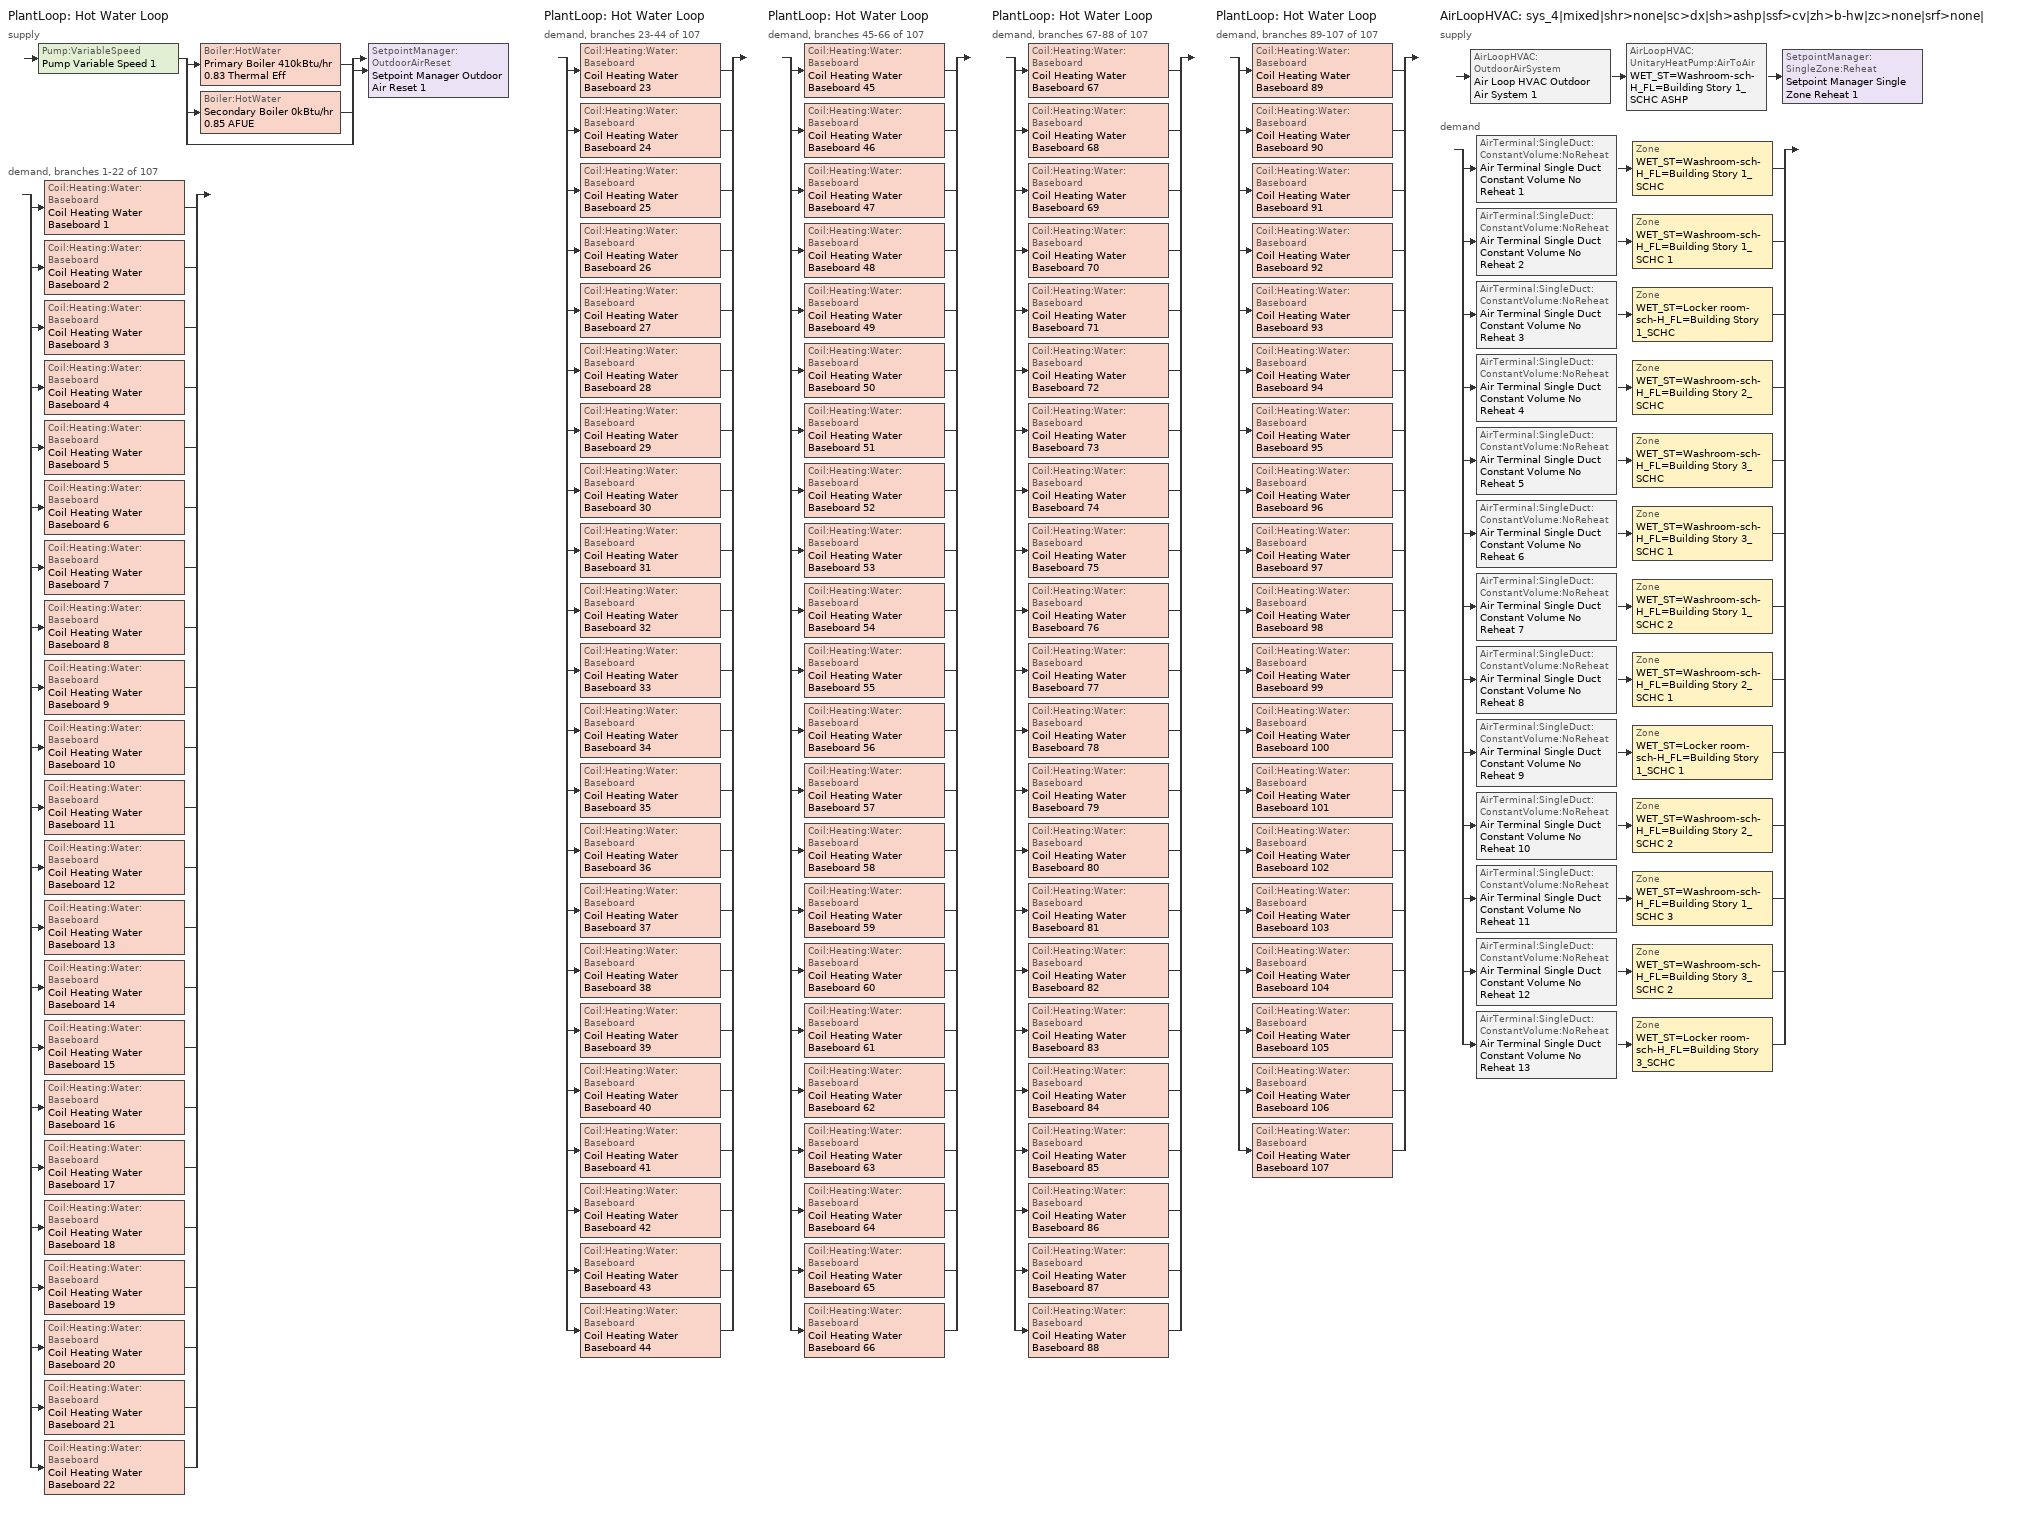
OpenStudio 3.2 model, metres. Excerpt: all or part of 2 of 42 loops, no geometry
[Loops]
PlantLoop 'Hot Water Loop'
 supply: Pump:VariableSpeed 'Pump Variable Speed 1' > split
  | Boiler:HotWater 'Primary Boiler 410kBtu/hr 0.83 Thermal Eff'
  | Boiler:HotWater 'Secondary Boiler 0kBtu/hr 0.85 AFUE'
  | bypass
  join > SetpointManager:OutdoorAirReset 'Setpoint Manager Outdoor Air Reset 1'
 demand, branches 1-22 of 107: split
  | Coil:Heating:Water:Baseboard 'Coil Heating Water Baseboard 1'
  | Coil:Heating:Water:Baseboard 'Coil Heating Water Baseboard 2'
  | Coil:Heating:Water:Baseboard 'Coil Heating Water Baseboard 3'
  | Coil:Heating:Water:Baseboard 'Coil Heating Water Baseboard 4'
  | Coil:Heating:Water:Baseboard 'Coil Heating Water Baseboard 5'
  | Coil:Heating:Water:Baseboard 'Coil Heating Water Baseboard 6'
  | Coil:Heating:Water:Baseboard 'Coil Heating Water Baseboard 7'
  | Coil:Heating:Water:Baseboard 'Coil Heating Water Baseboard 8'
  | Coil:Heating:Water:Baseboard 'Coil Heating Water Baseboard 9'
  | Coil:Heating:Water:Baseboard 'Coil Heating Water Baseboard 10'
  | Coil:Heating:Water:Baseboard 'Coil Heating Water Baseboard 11'
  | Coil:Heating:Water:Baseboard 'Coil Heating Water Baseboard 12'
  | Coil:Heating:Water:Baseboard 'Coil Heating Water Baseboard 13'
  | Coil:Heating:Water:Baseboard 'Coil Heating Water Baseboard 14'
  | Coil:Heating:Water:Baseboard 'Coil Heating Water Baseboard 15'
  | Coil:Heating:Water:Baseboard 'Coil Heating Water Baseboard 16'
  | Coil:Heating:Water:Baseboard 'Coil Heating Water Baseboard 17'
  | Coil:Heating:Water:Baseboard 'Coil Heating Water Baseboard 18'
  | Coil:Heating:Water:Baseboard 'Coil Heating Water Baseboard 19'
  | Coil:Heating:Water:Baseboard 'Coil Heating Water Baseboard 20'
  | Coil:Heating:Water:Baseboard 'Coil Heating Water Baseboard 21'
  | Coil:Heating:Water:Baseboard 'Coil Heating Water Baseboard 22'
PlantLoop 'Hot Water Loop'
 demand, branches 23-44 of 107: split
  | Coil:Heating:Water:Baseboard 'Coil Heating Water Baseboard 23'
  | Coil:Heating:Water:Baseboard 'Coil Heating Water Baseboard 24'
  | Coil:Heating:Water:Baseboard 'Coil Heating Water Baseboard 25'
  | Coil:Heating:Water:Baseboard 'Coil Heating Water Baseboard 26'
  | Coil:Heating:Water:Baseboard 'Coil Heating Water Baseboard 27'
  | Coil:Heating:Water:Baseboard 'Coil Heating Water Baseboard 28'
  | Coil:Heating:Water:Baseboard 'Coil Heating Water Baseboard 29'
  | Coil:Heating:Water:Baseboard 'Coil Heating Water Baseboard 30'
  | Coil:Heating:Water:Baseboard 'Coil Heating Water Baseboard 31'
  | Coil:Heating:Water:Baseboard 'Coil Heating Water Baseboard 32'
  | Coil:Heating:Water:Baseboard 'Coil Heating Water Baseboard 33'
  | Coil:Heating:Water:Baseboard 'Coil Heating Water Baseboard 34'
  | Coil:Heating:Water:Baseboard 'Coil Heating Water Baseboard 35'
  | Coil:Heating:Water:Baseboard 'Coil Heating Water Baseboard 36'
  | Coil:Heating:Water:Baseboard 'Coil Heating Water Baseboard 37'
  | Coil:Heating:Water:Baseboard 'Coil Heating Water Baseboard 38'
  | Coil:Heating:Water:Baseboard 'Coil Heating Water Baseboard 39'
  | Coil:Heating:Water:Baseboard 'Coil Heating Water Baseboard 40'
  | Coil:Heating:Water:Baseboard 'Coil Heating Water Baseboard 41'
  | Coil:Heating:Water:Baseboard 'Coil Heating Water Baseboard 42'
  | Coil:Heating:Water:Baseboard 'Coil Heating Water Baseboard 43'
  | Coil:Heating:Water:Baseboard 'Coil Heating Water Baseboard 44'
PlantLoop 'Hot Water Loop'
 demand, branches 45-66 of 107: split
  | Coil:Heating:Water:Baseboard 'Coil Heating Water Baseboard 45'
  | Coil:Heating:Water:Baseboard 'Coil Heating Water Baseboard 46'
  | Coil:Heating:Water:Baseboard 'Coil Heating Water Baseboard 47'
  | Coil:Heating:Water:Baseboard 'Coil Heating Water Baseboard 48'
  | Coil:Heating:Water:Baseboard 'Coil Heating Water Baseboard 49'
  | Coil:Heating:Water:Baseboard 'Coil Heating Water Baseboard 50'
  | Coil:Heating:Water:Baseboard 'Coil Heating Water Baseboard 51'
  | Coil:Heating:Water:Baseboard 'Coil Heating Water Baseboard 52'
  | Coil:Heating:Water:Baseboard 'Coil Heating Water Baseboard 53'
  | Coil:Heating:Water:Baseboard 'Coil Heating Water Baseboard 54'
  | Coil:Heating:Water:Baseboard 'Coil Heating Water Baseboard 55'
  | Coil:Heating:Water:Baseboard 'Coil Heating Water Baseboard 56'
  | Coil:Heating:Water:Baseboard 'Coil Heating Water Baseboard 57'
  | Coil:Heating:Water:Baseboard 'Coil Heating Water Baseboard 58'
  | Coil:Heating:Water:Baseboard 'Coil Heating Water Baseboard 59'
  | Coil:Heating:Water:Baseboard 'Coil Heating Water Baseboard 60'
  | Coil:Heating:Water:Baseboard 'Coil Heating Water Baseboard 61'
  | Coil:Heating:Water:Baseboard 'Coil Heating Water Baseboard 62'
  | Coil:Heating:Water:Baseboard 'Coil Heating Water Baseboard 63'
  | Coil:Heating:Water:Baseboard 'Coil Heating Water Baseboard 64'
  | Coil:Heating:Water:Baseboard 'Coil Heating Water Baseboard 65'
  | Coil:Heating:Water:Baseboard 'Coil Heating Water Baseboard 66'
PlantLoop 'Hot Water Loop'
 demand, branches 67-88 of 107: split
  | Coil:Heating:Water:Baseboard 'Coil Heating Water Baseboard 67'
  | Coil:Heating:Water:Baseboard 'Coil Heating Water Baseboard 68'
  | Coil:Heating:Water:Baseboard 'Coil Heating Water Baseboard 69'
  | Coil:Heating:Water:Baseboard 'Coil Heating Water Baseboard 70'
  | Coil:Heating:Water:Baseboard 'Coil Heating Water Baseboard 71'
  | Coil:Heating:Water:Baseboard 'Coil Heating Water Baseboard 72'
  | Coil:Heating:Water:Baseboard 'Coil Heating Water Baseboard 73'
  | Coil:Heating:Water:Baseboard 'Coil Heating Water Baseboard 74'
  | Coil:Heating:Water:Baseboard 'Coil Heating Water Baseboard 75'
  | Coil:Heating:Water:Baseboard 'Coil Heating Water Baseboard 76'
  | Coil:Heating:Water:Baseboard 'Coil Heating Water Baseboard 77'
  | Coil:Heating:Water:Baseboard 'Coil Heating Water Baseboard 78'
  | Coil:Heating:Water:Baseboard 'Coil Heating Water Baseboard 79'
  | Coil:Heating:Water:Baseboard 'Coil Heating Water Baseboard 80'
  | Coil:Heating:Water:Baseboard 'Coil Heating Water Baseboard 81'
  | Coil:Heating:Water:Baseboard 'Coil Heating Water Baseboard 82'
  | Coil:Heating:Water:Baseboard 'Coil Heating Water Baseboard 83'
  | Coil:Heating:Water:Baseboard 'Coil Heating Water Baseboard 84'
  | Coil:Heating:Water:Baseboard 'Coil Heating Water Baseboard 85'
  | Coil:Heating:Water:Baseboard 'Coil Heating Water Baseboard 86'
  | Coil:Heating:Water:Baseboard 'Coil Heating Water Baseboard 87'
  | Coil:Heating:Water:Baseboard 'Coil Heating Water Baseboard 88'
PlantLoop 'Hot Water Loop'
 demand, branches 89-107 of 107: split
  | Coil:Heating:Water:Baseboard 'Coil Heating Water Baseboard 89'
  | Coil:Heating:Water:Baseboard 'Coil Heating Water Baseboard 90'
  | Coil:Heating:Water:Baseboard 'Coil Heating Water Baseboard 91'
  | Coil:Heating:Water:Baseboard 'Coil Heating Water Baseboard 92'
  | Coil:Heating:Water:Baseboard 'Coil Heating Water Baseboard 93'
  | Coil:Heating:Water:Baseboard 'Coil Heating Water Baseboard 94'
  | Coil:Heating:Water:Baseboard 'Coil Heating Water Baseboard 95'
  | Coil:Heating:Water:Baseboard 'Coil Heating Water Baseboard 96'
  | Coil:Heating:Water:Baseboard 'Coil Heating Water Baseboard 97'
  | Coil:Heating:Water:Baseboard 'Coil Heating Water Baseboard 98'
  | Coil:Heating:Water:Baseboard 'Coil Heating Water Baseboard 99'
  | Coil:Heating:Water:Baseboard 'Coil Heating Water Baseboard 100'
  | Coil:Heating:Water:Baseboard 'Coil Heating Water Baseboard 101'
  | Coil:Heating:Water:Baseboard 'Coil Heating Water Baseboard 102'
  | Coil:Heating:Water:Baseboard 'Coil Heating Water Baseboard 103'
  | Coil:Heating:Water:Baseboard 'Coil Heating Water Baseboard 104'
  | Coil:Heating:Water:Baseboard 'Coil Heating Water Baseboard 105'
  | Coil:Heating:Water:Baseboard 'Coil Heating Water Baseboard 106'
  | Coil:Heating:Water:Baseboard 'Coil Heating Water Baseboard 107'
AirLoopHVAC 'sys_4|mixed|shr>none|sc>dx|sh>ashp|ssf>cv|zh>b-hw|zc>none|srf>none|'
 supply: AirLoopHVAC:OutdoorAirSystem 'Air Loop HVAC Outdoor Air System 1' > AirLoopHVAC:UnitaryHeatPump:AirToAir 'WET_ST=Washroom-sch-H_FL=Building Story 1_SCHC ASHP' > SetpointManager:SingleZone:Reheat 'Setpoint Manager Single Zone Reheat 1'
 demand: split
  | AirTerminal:SingleDuct:ConstantVolume:NoReheat 'Air Terminal Single Duct Constant Volume No Reheat 1' > Zone 'WET_ST=Washroom-sch-H_FL=Building Story 1_SCHC'
  | AirTerminal:SingleDuct:ConstantVolume:NoReheat 'Air Terminal Single Duct Constant Volume No Reheat 2' > Zone 'WET_ST=Washroom-sch-H_FL=Building Story 1_SCHC 1'
  | AirTerminal:SingleDuct:ConstantVolume:NoReheat 'Air Terminal Single Duct Constant Volume No Reheat 3' > Zone 'WET_ST=Locker room-sch-H_FL=Building Story 1_SCHC'
  | AirTerminal:SingleDuct:ConstantVolume:NoReheat 'Air Terminal Single Duct Constant Volume No Reheat 4' > Zone 'WET_ST=Washroom-sch-H_FL=Building Story 2_SCHC'
  | AirTerminal:SingleDuct:ConstantVolume:NoReheat 'Air Terminal Single Duct Constant Volume No Reheat 5' > Zone 'WET_ST=Washroom-sch-H_FL=Building Story 3_SCHC'
  | AirTerminal:SingleDuct:ConstantVolume:NoReheat 'Air Terminal Single Duct Constant Volume No Reheat 6' > Zone 'WET_ST=Washroom-sch-H_FL=Building Story 3_SCHC 1'
  | AirTerminal:SingleDuct:ConstantVolume:NoReheat 'Air Terminal Single Duct Constant Volume No Reheat 7' > Zone 'WET_ST=Washroom-sch-H_FL=Building Story 1_SCHC 2'
  | AirTerminal:SingleDuct:ConstantVolume:NoReheat 'Air Terminal Single Duct Constant Volume No Reheat 8' > Zone 'WET_ST=Washroom-sch-H_FL=Building Story 2_SCHC 1'
  | AirTerminal:SingleDuct:ConstantVolume:NoReheat 'Air Terminal Single Duct Constant Volume No Reheat 9' > Zone 'WET_ST=Locker room-sch-H_FL=Building Story 1_SCHC 1'
  | AirTerminal:SingleDuct:ConstantVolume:NoReheat 'Air Terminal Single Duct Constant Volume No Reheat 10' > Zone 'WET_ST=Washroom-sch-H_FL=Building Story 2_SCHC 2'
  | AirTerminal:SingleDuct:ConstantVolume:NoReheat 'Air Terminal Single Duct Constant Volume No Reheat 11' > Zone 'WET_ST=Washroom-sch-H_FL=Building Story 1_SCHC 3'
  | AirTerminal:SingleDuct:ConstantVolume:NoReheat 'Air Terminal Single Duct Constant Volume No Reheat 12' > Zone 'WET_ST=Washroom-sch-H_FL=Building Story 3_SCHC 2'
  | AirTerminal:SingleDuct:ConstantVolume:NoReheat 'Air Terminal Single Duct Constant Volume No Reheat 13' > Zone 'WET_ST=Locker room-sch-H_FL=Building Story 3_SCHC'
[Sizing:Zone] Zone Cooling Design Supply Air Temperature Input Method=TemperatureDifference; Zone Cooling Design Supply Air Temperature {C}=14; Zone Cooling Design Supply Air Temperature Difference {deltaC}=11; Zone Heating Design Supply Air Temperature Input Method=TemperatureDifference; Zone Heating Design Supply Air Temperature {C}=40; Zone Heating Design Supply Air Temperature Difference {deltaC}=21; Zone Cooling Design Supply Air Humidity Ratio {kg-H2O/kg-air}=0.0085; Zone Heating Design Supply Air Humidity Ratio {kg-H2O/kg-air}=0.008; Zone Heating Sizing Factor=1.3; Zone Cooling Sizing Factor=1; Cooling Design Air Flow Method=DesignDay; Heating Design Air Flow Method=DesignDay; Account for Dedicated Outdoor Air System=No; Dedicated Outdoor Air System Control Strategy=NeutralSupplyAir; Dedicated Outdoor Air Low Setpoint Temperature for Design {C}=autosize; Dedicated Outdoor Air High Setpoint Temperature for Design {C}=autosize
WET_ST=Washroom-sch-H_FL=Building Story 1_SCHC; WET_ST=Washroom-sch-H_FL=Building Story 1_SCHC 1; WET_ST=Locker room-sch-H_FL=Building Story 1_SCHC; WET_ST=Washroom-sch-H_FL=Building Story 2_SCHC; WET_ST=Washroom-sch-H_FL=Building Story 3_SCHC; WET_ST=Washroom-sch-H_FL=Building Story 3_SCHC 1; WET_ST=Washroom-sch-H_FL=Building Story 1_SCHC 2; WET_ST=Washroom-sch-H_FL=Building Story 2_SCHC 1; WET_ST=Locker room-sch-H_FL=Building Story 1_SCHC 1; WET_ST=Washroom-sch-H_FL=Building Story 2_SCHC 2; WET_ST=Washroom-sch-H_FL=Building Story 1_SCHC 3; WET_ST=Washroom-sch-H_FL=Building Story 3_SCHC 2; WET_ST=Locker room-sch-H_FL=Building Story 3_SCHC
[Zone equipment]
WET_ST=Washroom-sch-H_FL=Building Story 1_SCHC: Zone HVAC Baseboard Convective Water 1, Air Terminal Single Duct Constant Volume No Reheat 1
WET_ST=Washroom-sch-H_FL=Building Story 1_SCHC 1: Zone HVAC Baseboard Convective Water 2, Air Terminal Single Duct Constant Volume No Reheat 2
WET_ST=Locker room-sch-H_FL=Building Story 1_SCHC: Zone HVAC Baseboard Convective Water 3, Air Terminal Single Duct Constant Volume No Reheat 3
WET_ST=Washroom-sch-H_FL=Building Story 2_SCHC: Zone HVAC Baseboard Convective Water 4, Air Terminal Single Duct Constant Volume No Reheat 4
WET_ST=Washroom-sch-H_FL=Building Story 3_SCHC: Zone HVAC Baseboard Convective Water 5, Air Terminal Single Duct Constant Volume No Reheat 5
WET_ST=Washroom-sch-H_FL=Building Story 3_SCHC 1: Zone HVAC Baseboard Convective Water 6, Air Terminal Single Duct Constant Volume No Reheat 6
WET_ST=Washroom-sch-H_FL=Building Story 1_SCHC 2: Zone HVAC Baseboard Convective Water 7, Air Terminal Single Duct Constant Volume No Reheat 7
WET_ST=Washroom-sch-H_FL=Building Story 2_SCHC 1: Zone HVAC Baseboard Convective Water 8, Air Terminal Single Duct Constant Volume No Reheat 8
WET_ST=Locker room-sch-H_FL=Building Story 1_SCHC 1: Zone HVAC Baseboard Convective Water 9, Air Terminal Single Duct Constant Volume No Reheat 9
WET_ST=Washroom-sch-H_FL=Building Story 2_SCHC 2: Zone HVAC Baseboard Convective Water 10, Air Terminal Single Duct Constant Volume No Reheat 10
WET_ST=Washroom-sch-H_FL=Building Story 1_SCHC 3: Zone HVAC Baseboard Convective Water 11, Air Terminal Single Duct Constant Volume No Reheat 11
WET_ST=Washroom-sch-H_FL=Building Story 3_SCHC 2: Zone HVAC Baseboard Convective Water 12, Air Terminal Single Duct Constant Volume No Reheat 12
WET_ST=Locker room-sch-H_FL=Building Story 3_SCHC: Zone HVAC Baseboard Convective Water 13, Air Terminal Single Duct Constant Volume No Reheat 13
[PlantLoop]
Hot Water Loop: Fluid Type=Water; Glycol Concentration=0; Plant Loop Volume {m3}=Autocalculate; Load Distribution Scheme=Optimal
[Sizing:Plant]
Hot Water Loop: Loop Type=Heating; Design Loop Exit Temperature {C}=82; Loop Design Temperature Difference {deltaC}=16; Sizing Option=NonCoincident; Zone Timesteps in Averaging Window=1; Coincident Sizing Factor Mode=None
[Pump:VariableSpeed]
Pump Variable Speed 1: Motor Efficiency=0.855; Pump Control Type=Intermittent; Skin Loss Radiative Fraction=0.5; Design Power Sizing Method=PowerPerFlowPerPressure; Design Electric Power per Unit Flow Rate {W/(m3/s)}=348701.1; Design Shaft Power per Unit Flow Rate per Unit Head {W-s/m3-Pa}=1.28205; Design Minimum Flow Rate Fraction=0
[Boiler:HotWater] Fuel Type=NaturalGas; Normalized Boiler Efficiency Curve=BOILER-EFFFPLR-NECB2011; Water Outlet Upper Temperature Limit {C}=99; Boiler Flow Mode=ConstantFlow; Parasitic Electric Load {W}=0; Sizing Factor=1
Name | Nominal Capacity {W} | Nominal Thermal Efficiency
Primary Boiler 410kBtu/hr 0.83 Thermal Eff | 120173 | 0.83
Secondary Boiler 0kBtu/hr 0.85 AFUE | 0.001 | 0.85
[SetpointManager:OutdoorAirReset]
Setpoint Manager Outdoor Air Reset 1: Control Variable=Temperature; Setpoint at Outdoor Low Temperature {C}=82; Outdoor Low Temperature {C}=-16; Setpoint at Outdoor High Temperature {C}=60; Outdoor High Temperature {C}=0
[AirLoopHVAC]
sys_4|mixed|shr>none|sc>dx|sh>ashp|ssf>cv|zh>b-hw|zc>none|srf>none|: Availability Schedule=sys_4|mixed|shr>none|sc>dx|sh>ashp|ssf>cv|zh>b-hw|zc>none|srf>none| Occ Sch; Design Supply Air Flow Rate {m3/s}=autosize; Design Return Air Flow Fraction of Supply Air Flow=1
[Sizing:System]
sys_4|mixed|shr>none|sc>dx|sh>ashp|ssf>cv|zh>b-hw|zc>none|srf>none|: Type of Load to Size On=Sensible; Design Outdoor Air Flow Rate {m3/s}=Autosize; Central Heating Maximum System Air Flow Ratio=1; Preheat Design Temperature {C}=7; Preheat Design Humidity Ratio {kg-H2O/kg-Air}=0.008; Precool Design Temperature {C}=13; Precool Design Humidity Ratio {kg-H2O/kg-Air}=0.008; Central Cooling Design Supply Air Temperature {C}=13; Central Heating Design Supply Air Temperature {C}=43; Sizing Option=NonCoincident; 100% Outdoor Air in Cooling=No; 100% Outdoor Air in Heating=No; Central Cooling Design Supply Air Humidity Ratio {kg-H2O/kg-Air}=0.0085; Central Heating Design Supply Air Humidity Ratio {kg-H2O/kg-Air}=0.008; Cooling Design Air Flow Method=DesignDay; Cooling Design Air Flow Rate {m3/s}=0; Heating Design Air Flow Method=DesignDay; Heating Design Air Flow Rate {m3/s}=0; System Outdoor Air Method=ZoneSum; Zone Maximum Outdoor Air Fraction=1; Cooling Supply Air Flow Rate Per Floor Area {m3/s-m2}=0.00996765; Cooling Fraction of Autosized Cooling Supply Air Flow Rate=1; Cooling Supply Air Flow Rate Per Unit Cooling Capacity {m3/s-W}=3.94755e-05; Heating Supply Air Flow Rate Per Floor Area {m3/s-m2}=0.00996765; Heating Fraction of Autosized Heating Supply Air Flow Rate=1; Heating Fraction of Autosized Cooling Supply Air Flow Rate=1; Heating Supply Air Flow Rate Per Unit Heating Capacity {m3/s-W}=3.15882e-05; Cooling Design Capacity Method=CoolingDesignCapacity; Cooling Design Capacity {W}=autosize; Cooling Design Capacity Per Floor Area {W/m2}=234.7; Fraction of Autosized Cooling Design Capacity=1; Heating Design Capacity Method=HeatingDesignCapacity; Heating Design Capacity {W}=autosize; Heating Design Capacity Per Floor Area {W/m2}=157; Fraction of Autosized Heating Design Capacity=1; Central Cooling Capacity Control Method=OnOff
[Fan:OnOff]
Fan On Off 1: Availability Schedule=Always On Discrete; Fan Total Efficiency=0.39975; Pressure Rise {Pa}=622.722; Maximum Flow Rate {m3/s}=autosize; Motor Efficiency=0.615; Motor In Airstream Fraction=1; Fan Power Ratio Function of Speed Ratio Curve=Fan On Off Power Curve; Fan Efficiency Ratio Function of Speed Ratio Curve=Fan On Off Efficiency Curve
[Coil:Cooling:DX:SingleSpeed]
CoilCoolingDXSingleSpeed_dx 50kBtu/hr 10.0EER: Availability Schedule=Always On Discrete; Rated Total Cooling Capacity {W}=autosize; Rated Sensible Heat Ratio=autosize; Rated COP {W/W}=3.46588; Rated Air Flow Rate {m3/s}=autosize; Rated Evaporator Fan Power Per Volume Flow Rate {W/(m3/s)}=773.3; Total Cooling Capacity Function of Temperature Curve=DXCOOL-NECB2011-REF-CAPFT; Total Cooling Capacity Function of Flow Fraction Curve=DXCOOL-NECB2011-REF-CAPFFLOW; Energy Input Ratio Function of Temperature Curve=DXCOOL-NECB2011-REF-COOLEIRFT; Energy Input Ratio Function of Flow Fraction Curve=DXCOOL-NECB2011-REF-COOLEIRFFLOW; Part Load Fraction Correlation Curve=DXCOOL-NECB2011-REF-COOLPLFFPLR; Minimum Outdoor Dry-Bulb Temperature for Compressor Operation {C}=-25; Condenser Type=AirCooled; Evaporative Condenser Effectiveness=0; Evaporative Condenser Air Flow Rate {m3/s}=Autosize; Evaporative Condenser Pump Rated Power Consumption {W}=Autosize; Crankcase Heater Capacity {W}=0; Maximum Outdoor Dry-Bulb Temperature for Crankcase Heater Operation {C}=0; Basin Heater Capacity {W/K}=0; Basin Heater Setpoint Temperature {C}=10
[Coil:Heating:DX:SingleSpeed]
CoilHeatingDXSingleSpeed_dx 36 Clg kBtu/hr 3.1COPH: Availability Schedule=Always On Discrete; Rated Total Heating Capacity {W}=10571.7; Rated COP {W/W}=3.30875; Rated Air Flow Rate {m3/s}=Autosize; Rated Supply Fan Power Per Volume Flow Rate {W/(m3/s)}=773.3; Total Heating Capacity Function of Temperature Curve=DXHEAT-NECB2011-REF-CAPFT; Total Heating Capacity Function of Flow Fraction Curve=DXHEAT-NECB2011-REF-CAPFFLOW; Energy Input Ratio Function of Temperature Curve=DXHEAT-NECB2011-REF-EIRFT; Energy Input Ratio Function of Flow Fraction Curve=DXHEAT-NECB2011-REF-EIRFFLOW; Part Load Fraction Correlation Curve=DXHEAT-NECB2011-REF-PLFFPLR; Minimum Outdoor Dry-Bulb Temperature for Compressor Operation {C}=-10; Defrost Strategy=Resistive; Defrost Control=Timed; Defrost Time Period Fraction=0.166667; Resistive Defrost Heater Capacity {W}=2000
[Controller:OutdoorAir]
Controller Outdoor Air 1: Minimum Outdoor Air Flow Rate {m3/s}=autosize; Maximum Outdoor Air Flow Rate {m3/s}=Autosize; Economizer Control Type=NoEconomizer; Economizer Control Action Type=ModulateFlow; Economizer Maximum Limit Dry-Bulb Temperature {C}=28; Economizer Maximum Limit Enthalpy {J/kg}=64000; Economizer Minimum Limit Dry-Bulb Temperature {C}=-100; Lockout Type=NoLockout; Minimum Limit Type=FixedMinimum; Minimum Outdoor Air Schedule=sys_4|mixed|shr>none|sc>dx|sh>ashp|ssf>cv|zh>b-hw|zc>none|srf>none| Occ Sch; Controller Mechanical Ventilation=Controller Mechanical Ventilation 1; High Humidity Control=No; Heat Recovery Bypass Control Type=BypassWhenWithinEconomizerLimits
[Controller:MechanicalVentilation]
Controller Mechanical Ventilation 1: Availability Schedule=Always On Discrete; System Outdoor Air Method=ZoneSum
[AirLoopHVAC:OutdoorAirSystem]
Air Loop HVAC Outdoor Air System 1: Controller=Controller Outdoor Air 1
[Coil:Heating:Gas]
Coil Heating Gas 1: Availability Schedule=Always On Discrete; Gas Burner Efficiency=0.924; Nominal Capacity {W}=AutoSize; Parasitic Electric Load {W}=0; Part Load Fraction Correlation Curve=FURNACE-EFFPLR-NECB2011; Parasitic Gas Load {W}=0
[AirLoopHVAC:UnitaryHeatPump:AirToAir]
WET_ST=Washroom-sch-H_FL=Building Story 1_SCHC ASHP: Availability Schedule=Always On Discrete; Supply Air Flow Rate During Cooling Operation {m3/s}=Autosize; Supply Air Flow Rate During Heating Operation {m3/s}=Autosize; Controlling Zone or Thermostat Location=WET_ST=Washroom-sch-H_FL=Building Story 1_SCHC; Supply Air Fan=Fan On Off 1; Heating Coil=CoilHeatingDXSingleSpeed_dx 36 Clg kBtu/hr 3.1COPH; Cooling Coil=CoilCoolingDXSingleSpeed_dx 50kBtu/hr 10.0EER; Supplemental Heating Coil=Coil Heating Gas 1; Maximum Supply Air Temperature from Supplemental Heater {C}=Autosize; Supply Air Fan Operating Mode Schedule=sys_4|mixed|shr>none|sc>dx|sh>ashp|ssf>cv|zh>b-hw|zc>none|srf>none| Occ Sch
[SetpointManager:SingleZone:Reheat]
Setpoint Manager Single Zone Reheat 1: Minimum Supply Air Temperature {C}=13; Maximum Supply Air Temperature {C}=43; Control Zone=WET_ST=Washroom-sch-H_FL=Building Story 1_SCHC
[Coil:Heating:Water:Baseboard] Heating Design Capacity Method=HeatingDesignCapacity; Heating Design Capacity {W}=autosize; Heating Design Capacity Per Floor Area {W/m2}=0; Fraction of Autosized Heating Design Capacity=0.8
Coil Heating Water Baseboard 1; Coil Heating Water Baseboard 2; Coil Heating Water Baseboard 3; Coil Heating Water Baseboard 4; Coil Heating Water Baseboard 5; Coil Heating Water Baseboard 6; Coil Heating Water Baseboard 7; Coil Heating Water Baseboard 8; Coil Heating Water Baseboard 9; Coil Heating Water Baseboard 10; Coil Heating Water Baseboard 11; Coil Heating Water Baseboard 12; Coil Heating Water Baseboard 13; Coil Heating Water Baseboard 14; Coil Heating Water Baseboard 15; Coil Heating Water Baseboard 16; Coil Heating Water Baseboard 17; Coil Heating Water Baseboard 18; Coil Heating Water Baseboard 19; Coil Heating Water Baseboard 20; Coil Heating Water Baseboard 21; Coil Heating Water Baseboard 22; Coil Heating Water Baseboard 23; Coil Heating Water Baseboard 24; Coil Heating Water Baseboard 25; Coil Heating Water Baseboard 26; Coil Heating Water Baseboard 27; Coil Heating Water Baseboard 28; Coil Heating Water Baseboard 29; Coil Heating Water Baseboard 30; Coil Heating Water Baseboard 31; Coil Heating Water Baseboard 32; Coil Heating Water Baseboard 33; Coil Heating Water Baseboard 34; Coil Heating Water Baseboard 35; Coil Heating Water Baseboard 36; Coil Heating Water Baseboard 37; Coil Heating Water Baseboard 38; Coil Heating Water Baseboard 39; Coil Heating Water Baseboard 40; Coil Heating Water Baseboard 41; Coil Heating Water Baseboard 42; Coil Heating Water Baseboard 43; Coil Heating Water Baseboard 44; Coil Heating Water Baseboard 45; Coil Heating Water Baseboard 46; Coil Heating Water Baseboard 47; Coil Heating Water Baseboard 48; Coil Heating Water Baseboard 49; Coil Heating Water Baseboard 50; Coil Heating Water Baseboard 51; Coil Heating Water Baseboard 52; Coil Heating Water Baseboard 53; Coil Heating Water Baseboard 54; Coil Heating Water Baseboard 55; Coil Heating Water Baseboard 56; Coil Heating Water Baseboard 57; Coil Heating Water Baseboard 58; Coil Heating Water Baseboard 59; Coil Heating Water Baseboard 60; Coil Heating Water Baseboard 61; Coil Heating Water Baseboard 62; Coil Heating Water Baseboard 63; Coil Heating Water Baseboard 64; Coil Heating Water Baseboard 65; Coil Heating Water Baseboard 66; Coil Heating Water Baseboard 67; Coil Heating Water Baseboard 68; Coil Heating Water Baseboard 69; Coil Heating Water Baseboard 70; Coil Heating Water Baseboard 71; Coil Heating Water Baseboard 72; Coil Heating Water Baseboard 73; Coil Heating Water Baseboard 74; Coil Heating Water Baseboard 75; Coil Heating Water Baseboard 76; Coil Heating Water Baseboard 77; Coil Heating Water Baseboard 78; Coil Heating Water Baseboard 79; Coil Heating Water Baseboard 80; Coil Heating Water Baseboard 81; Coil Heating Water Baseboard 82; Coil Heating Water Baseboard 83; Coil Heating Water Baseboard 84; Coil Heating Water Baseboard 85; Coil Heating Water Baseboard 86; Coil Heating Water Baseboard 87; Coil Heating Water Baseboard 88; Coil Heating Water Baseboard 89; Coil Heating Water Baseboard 90; Coil Heating Water Baseboard 91; Coil Heating Water Baseboard 92; Coil Heating Water Baseboard 93; Coil Heating Water Baseboard 94; Coil Heating Water Baseboard 95; Coil Heating Water Baseboard 96; Coil Heating Water Baseboard 97; Coil Heating Water Baseboard 98; Coil Heating Water Baseboard 99; Coil Heating Water Baseboard 100; Coil Heating Water Baseboard 101; Coil Heating Water Baseboard 102; Coil Heating Water Baseboard 103; Coil Heating Water Baseboard 104; Coil Heating Water Baseboard 105; Coil Heating Water Baseboard 106; Coil Heating Water Baseboard 107
[ZoneHVAC:Baseboard:Convective:Water] Availability Schedule=Always On Discrete
Name | Heating Coil
Zone HVAC Baseboard Convective Water 1 | Coil Heating Water Baseboard 1
Zone HVAC Baseboard Convective Water 2 | Coil Heating Water Baseboard 2
Zone HVAC Baseboard Convective Water 3 | Coil Heating Water Baseboard 3
Zone HVAC Baseboard Convective Water 4 | Coil Heating Water Baseboard 4
Zone HVAC Baseboard Convective Water 5 | Coil Heating Water Baseboard 5
Zone HVAC Baseboard Convective Water 6 | Coil Heating Water Baseboard 6
Zone HVAC Baseboard Convective Water 7 | Coil Heating Water Baseboard 7
Zone HVAC Baseboard Convective Water 8 | Coil Heating Water Baseboard 8
Zone HVAC Baseboard Convective Water 9 | Coil Heating Water Baseboard 9
Zone HVAC Baseboard Convective Water 10 | Coil Heating Water Baseboard 10
Zone HVAC Baseboard Convective Water 11 | Coil Heating Water Baseboard 11
Zone HVAC Baseboard Convective Water 12 | Coil Heating Water Baseboard 12
Zone HVAC Baseboard Convective Water 13 | Coil Heating Water Baseboard 13
Zone HVAC Baseboard Convective Water 14 | Coil Heating Water Baseboard 14
Zone HVAC Baseboard Convective Water 15 | Coil Heating Water Baseboard 15
Zone HVAC Baseboard Convective Water 16 | Coil Heating Water Baseboard 16
Zone HVAC Baseboard Convective Water 17 | Coil Heating Water Baseboard 17
Zone HVAC Baseboard Convective Water 18 | Coil Heating Water Baseboard 18
Zone HVAC Baseboard Convective Water 19 | Coil Heating Water Baseboard 19
Zone HVAC Baseboard Convective Water 20 | Coil Heating Water Baseboard 20
Zone HVAC Baseboard Convective Water 21 | Coil Heating Water Baseboard 21
Zone HVAC Baseboard Convective Water 22 | Coil Heating Water Baseboard 22
Zone HVAC Baseboard Convective Water 23 | Coil Heating Water Baseboard 23
Zone HVAC Baseboard Convective Water 24 | Coil Heating Water Baseboard 24
Zone HVAC Baseboard Convective Water 25 | Coil Heating Water Baseboard 25
Zone HVAC Baseboard Convective Water 26 | Coil Heating Water Baseboard 26
Zone HVAC Baseboard Convective Water 27 | Coil Heating Water Baseboard 27
Zone HVAC Baseboard Convective Water 28 | Coil Heating Water Baseboard 28
Zone HVAC Baseboard Convective Water 29 | Coil Heating Water Baseboard 29
Zone HVAC Baseboard Convective Water 30 | Coil Heating Water Baseboard 30
Zone HVAC Baseboard Convective Water 31 | Coil Heating Water Baseboard 31
Zone HVAC Baseboard Convective Water 32 | Coil Heating Water Baseboard 32
Zone HVAC Baseboard Convective Water 33 | Coil Heating Water Baseboard 33
Zone HVAC Baseboard Convective Water 34 | Coil Heating Water Baseboard 34
Zone HVAC Baseboard Convective Water 35 | Coil Heating Water Baseboard 35
Zone HVAC Baseboard Convective Water 36 | Coil Heating Water Baseboard 36
Zone HVAC Baseboard Convective Water 37 | Coil Heating Water Baseboard 37
Zone HVAC Baseboard Convective Water 38 | Coil Heating Water Baseboard 38
Zone HVAC Baseboard Convective Water 39 | Coil Heating Water Baseboard 39
Zone HVAC Baseboard Convective Water 40 | Coil Heating Water Baseboard 40
Zone HVAC Baseboard Convective Water 41 | Coil Heating Water Baseboard 41
Zone HVAC Baseboard Convective Water 42 | Coil Heating Water Baseboard 42
Zone HVAC Baseboard Convective Water 43 | Coil Heating Water Baseboard 43
Zone HVAC Baseboard Convective Water 44 | Coil Heating Water Baseboard 44
Zone HVAC Baseboard Convective Water 45 | Coil Heating Water Baseboard 45
Zone HVAC Baseboard Convective Water 46 | Coil Heating Water Baseboard 46
Zone HVAC Baseboard Convective Water 47 | Coil Heating Water Baseboard 47
Zone HVAC Baseboard Convective Water 48 | Coil Heating Water Baseboard 48
Zone HVAC Baseboard Convective Water 49 | Coil Heating Water Baseboard 49
Zone HVAC Baseboard Convective Water 50 | Coil Heating Water Baseboard 50
Zone HVAC Baseboard Convective Water 51 | Coil Heating Water Baseboard 51
Zone HVAC Baseboard Convective Water 52 | Coil Heating Water Baseboard 52
Zone HVAC Baseboard Convective Water 53 | Coil Heating Water Baseboard 53
Zone HVAC Baseboard Convective Water 54 | Coil Heating Water Baseboard 54
Zone HVAC Baseboard Convective Water 55 | Coil Heating Water Baseboard 55
Zone HVAC Baseboard Convective Water 56 | Coil Heating Water Baseboard 56
Zone HVAC Baseboard Convective Water 57 | Coil Heating Water Baseboard 57
Zone HVAC Baseboard Convective Water 58 | Coil Heating Water Baseboard 58
Zone HVAC Baseboard Convective Water 59 | Coil Heating Water Baseboard 59
Zone HVAC Baseboard Convective Water 60 | Coil Heating Water Baseboard 60
Zone HVAC Baseboard Convective Water 61 | Coil Heating Water Baseboard 61
Zone HVAC Baseboard Convective Water 62 | Coil Heating Water Baseboard 62
Zone HVAC Baseboard Convective Water 63 | Coil Heating Water Baseboard 63
Zone HVAC Baseboard Convective Water 64 | Coil Heating Water Baseboard 64
Zone HVAC Baseboard Convective Water 65 | Coil Heating Water Baseboard 65
Zone HVAC Baseboard Convective Water 66 | Coil Heating Water Baseboard 66
Zone HVAC Baseboard Convective Water 67 | Coil Heating Water Baseboard 67
Zone HVAC Baseboard Convective Water 68 | Coil Heating Water Baseboard 68
Zone HVAC Baseboard Convective Water 69 | Coil Heating Water Baseboard 69
Zone HVAC Baseboard Convective Water 70 | Coil Heating Water Baseboard 70
Zone HVAC Baseboard Convective Water 71 | Coil Heating Water Baseboard 71
Zone HVAC Baseboard Convective Water 72 | Coil Heating Water Baseboard 72
Zone HVAC Baseboard Convective Water 73 | Coil Heating Water Baseboard 73
Zone HVAC Baseboard Convective Water 74 | Coil Heating Water Baseboard 74
Zone HVAC Baseboard Convective Water 75 | Coil Heating Water Baseboard 75
Zone HVAC Baseboard Convective Water 76 | Coil Heating Water Baseboard 76
Zone HVAC Baseboard Convective Water 77 | Coil Heating Water Baseboard 77
Zone HVAC Baseboard Convective Water 78 | Coil Heating Water Baseboard 78
Zone HVAC Baseboard Convective Water 79 | Coil Heating Water Baseboard 79
Zone HVAC Baseboard Convective Water 80 | Coil Heating Water Baseboard 80
Zone HVAC Baseboard Convective Water 81 | Coil Heating Water Baseboard 81
Zone HVAC Baseboard Convective Water 82 | Coil Heating Water Baseboard 82
Zone HVAC Baseboard Convective Water 83 | Coil Heating Water Baseboard 83
Zone HVAC Baseboard Convective Water 84 | Coil Heating Water Baseboard 84
Zone HVAC Baseboard Convective Water 85 | Coil Heating Water Baseboard 85
Zone HVAC Baseboard Convective Water 86 | Coil Heating Water Baseboard 86
Zone HVAC Baseboard Convective Water 87 | Coil Heating Water Baseboard 87
Zone HVAC Baseboard Convective Water 88 | Coil Heating Water Baseboard 88
Zone HVAC Baseboard Convective Water 89 | Coil Heating Water Baseboard 89
Zone HVAC Baseboard Convective Water 90 | Coil Heating Water Baseboard 90
Zone HVAC Baseboard Convective Water 91 | Coil Heating Water Baseboard 91
Zone HVAC Baseboard Convective Water 92 | Coil Heating Water Baseboard 92
Zone HVAC Baseboard Convective Water 93 | Coil Heating Water Baseboard 93
Zone HVAC Baseboard Convective Water 94 | Coil Heating Water Baseboard 94
Zone HVAC Baseboard Convective Water 95 | Coil Heating Water Baseboard 95
Zone HVAC Baseboard Convective Water 96 | Coil Heating Water Baseboard 96
Zone HVAC Baseboard Convective Water 97 | Coil Heating Water Baseboard 97
Zone HVAC Baseboard Convective Water 98 | Coil Heating Water Baseboard 98
Zone HVAC Baseboard Convective Water 99 | Coil Heating Water Baseboard 99
Zone HVAC Baseboard Convective Water 100 | Coil Heating Water Baseboard 100
Zone HVAC Baseboard Convective Water 101 | Coil Heating Water Baseboard 101
Zone HVAC Baseboard Convective Water 102 | Coil Heating Water Baseboard 102
Zone HVAC Baseboard Convective Water 103 | Coil Heating Water Baseboard 103
Zone HVAC Baseboard Convective Water 104 | Coil Heating Water Baseboard 104
Zone HVAC Baseboard Convective Water 105 | Coil Heating Water Baseboard 105
Zone HVAC Baseboard Convective Water 106 | Coil Heating Water Baseboard 106
Zone HVAC Baseboard Convective Water 107 | Coil Heating Water Baseboard 107
[AirTerminal:SingleDuct:ConstantVolume:NoReheat] Availability Schedule=Always On Discrete; Maximum Air Flow Rate {m3/s}=AutoSize
Air Terminal Single Duct Constant Volume No Reheat 1; Air Terminal Single Duct Constant Volume No Reheat 2; Air Terminal Single Duct Constant Volume No Reheat 3; Air Terminal Single Duct Constant Volume No Reheat 4; Air Terminal Single Duct Constant Volume No Reheat 5; Air Terminal Single Duct Constant Volume No Reheat 6; Air Terminal Single Duct Constant Volume No Reheat 7; Air Terminal Single Duct Constant Volume No Reheat 8; Air Terminal Single Duct Constant Volume No Reheat 9; Air Terminal Single Duct Constant Volume No Reheat 10; Air Terminal Single Duct Constant Volume No Reheat 11; Air Terminal Single Duct Constant Volume No Reheat 12; Air Terminal Single Duct Constant Volume No Reheat 13
[Schedule:Ruleset]
sys_4|mixed|shr>none|sc>dx|sh>ashp|ssf>cv|zh>b-hw|zc>none|srf>none| Occ Sch: Default Day Schedule=sys_4|mixed|shr>none|sc>dx|sh>ashp|ssf>cv|zh>b-hw|zc>none|srf>none| Occ Sch Default; Summer Design Day Schedule=sys_4|mixed|shr>none|sc>dx|sh>ashp|ssf>cv|zh>b-hw|zc>none|srf>none| Occ Sch Summer Design Day; Winter Design Day Schedule=sys_4|mixed|shr>none|sc>dx|sh>ashp|ssf>cv|zh>b-hw|zc>none|srf>none| Occ Sch Winter Design Day
[Schedule:Day]
sys_4|mixed|shr>none|sc>dx|sh>ashp|ssf>cv|zh>b-hw|zc>none|srf>none| Occ Sch Default: 9, 0, 0, 21, 0, 1, 24, 0, 0
sys_4|mixed|shr>none|sc>dx|sh>ashp|ssf>cv|zh>b-hw|zc>none|srf>none| Occ Sch Winter Design Day; sys_4|mixed|shr>none|sc>dx|sh>ashp|ssf>cv|zh>b-hw|zc>none|srf>none| Occ Sch Summer Design Day: 24, 0, 1
sys_4|mixed|shr>none|sc>dx|sh>ashp|ssf>cv|zh>b-hw|zc>none|srf>none| Occ Sch Sunday: 11, 0, 0, 19, 0, 1, 24, 0, 0
[Schedule:Rule]
sys_4|mixed|shr>none|sc>dx|sh>ashp|ssf>cv|zh>b-hw|zc>none|srf>none| Occ Sch Sunday Rule: Schedule Ruleset=sys_4|mixed|shr>none|sc>dx|sh>ashp|ssf>cv|zh>b-hw|zc>none|srf>none| Occ Sch; Rule Order=0; Day Schedule=sys_4|mixed|shr>none|sc>dx|sh>ashp|ssf>cv|zh>b-hw|zc>none|srf>none| Occ Sch Sunday; Apply Sunday=Yes; Date Specification Type=DateRange; Start Month=1; Start Day=1; End Month=12; End Day=31
[Schedule:Constant]
Always On Discrete: Value=1
[Curve:Exponent]
Fan On Off Power Curve: Coefficient1 Constant=1; Coefficient2 Constant=0; Coefficient3 Constant=0; Minimum Value of x=0; Maximum Value of x=1
[Curve:Cubic]
Name | Coefficient1 Constant | Coefficient2 x | Coefficient3 x**2 | Coefficient4 x**3 | Minimum Value of x | Maximum Value of x
Fan On Off Efficiency Curve | 1 | 0 | 0 | 0 | 0 | 1
DXHEAT-NECB2011-REF-CAPFT | 0.729009 | 0.0319275 | 0.000136404 | -8.748e-06 | -20 | 20
DXHEAT-NECB2011-REF-CAPFFLOW | 0.84 | 0.16 | 0 | 0 | 0.5 | 1.5
DXHEAT-NECB2011-REF-EIRFT | 1.2183 | -0.03612 | 0.00142 | -2.68e-05 | -20 | 20
DXHEAT-NECB2011-REF-PLFFPLR | 0.3696 | 2.3362 | -2.9577 | 1.2596 | 0.7 | 1
DXCOOL-NECB2011-REF-COOLPLFFPLR | 0.0277 | 4.9151 | -8.184 | 4.2702 | 0.7 | 1
BOILER-EFFFPLR-NECB2011 | 0.3831 | 2.0567 | -2.6469 | 1.2148 | 0 | 1
FURNACE-EFFPLR-NECB2011 | 0.722 | 0.8211 | -1.0396 | 0.5 | 0 | 1
[Curve:Biquadratic] Minimum Value of x=13; Maximum Value of x=24; Minimum Value of y=24; Maximum Value of y=46
Name | Coefficient1 Constant | Coefficient2 x | Coefficient3 x**2 | Coefficient4 y | Coefficient5 y**2 | Coefficient6 x*y
DXCOOL-NECB2011-REF-CAPFT | 0.867905 | 0.0142459 | 0.00055436 | -0.0075575 | 3.3e-05 | -0.0001918
DXCOOL-NECB2011-REF-COOLEIRFT | 0.114171 | 0.0281822 | -0.0004199 | 0.0214108 | 0.000161028 | -0.000679104
[Curve:Quadratic]
Name | Coefficient1 Constant | Coefficient2 x | Coefficient3 x**2 | Minimum Value of x | Maximum Value of x
DXHEAT-NECB2011-REF-EIRFFLOW | 1.3824 | -0.4336 | 0.0512 | 0 | 1
DXCOOL-NECB2011-REF-CAPFFLOW | 0.8 | 0.2 | 0 | 0.5 | 1.5
DXCOOL-NECB2011-REF-COOLEIRFFLOW | 1.1552 | -0.1808 | 0.0256 | 0.5 | 1.5
